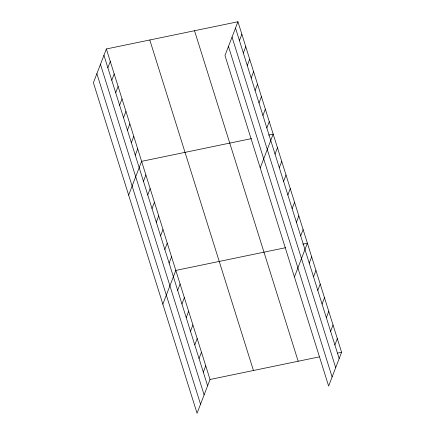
<?xml version="1.0" encoding="UTF-8"?>
<svg xmlns="http://www.w3.org/2000/svg" width="435" height="435" viewBox="0 0 435 435"><rect width="100%" height="100%" fill="white"/><g stroke="black" fill="none" stroke-linecap="round" stroke-linejoin="round"><path stroke-width="0.65" d="M106.368 48.965L93.405 82.732L197.06 413.25L210.023 379.483L106.368 48.965L237.94 21.75L341.595 352.268L328.632 386.035L224.977 55.517L237.94 21.75M107.858 67.773L110.283 61.449M111.773 80.257L114.198 73.939M115.688 92.742L118.113 86.424M119.603 105.227L122.028 98.908M123.518 117.716L125.949 111.398M127.439 130.201L129.864 123.883M131.354 142.685L133.779 136.367M135.269 155.175L137.694 148.852M128.646 195.108L141.609 161.341L251.474 138.618M143.458 181.292L145.883 174.973M147.737 194.929L150.162 188.605M152.011 208.561L154.436 202.242M156.285 222.193L158.715 215.874M160.564 235.83L162.989 229.511M239.429 40.558L241.855 34.234M164.838 249.462L167.263 243.143M243.344 53.043L245.775 46.724M169.112 263.093L171.542 256.775M247.265 65.527L249.69 59.209M162.853 304.179L175.816 270.412L285.681 247.684M251.18 78.012L253.605 71.693M177.665 290.362L180.09 284.044M255.095 90.502L257.52 84.183M259.01 102.986L261.435 96.668M181.939 304L184.369 297.676M262.925 115.471L265.35 109.152M186.218 317.632L188.643 311.313M266.84 127.961L269.27 121.637M190.492 331.263L192.917 324.945M260.222 167.894L273.185 134.127L268.58 135.078M194.771 344.901L197.196 338.577M275.034 154.077L277.459 147.759M199.045 358.532L201.47 352.214M279.308 167.714L281.733 161.39M203.319 372.164L205.744 365.846M283.587 181.346L286.012 175.028M287.861 194.978L290.286 188.659M292.135 208.615L294.56 202.297M296.414 222.247L298.84 215.929M300.688 235.879L303.113 229.56M294.424 276.964L307.387 243.198L302.787 244.149M309.241 263.148L311.667 256.829M313.515 276.785L315.94 270.461M317.789 290.417L320.22 284.099M322.069 304.049L324.494 297.73M326.342 317.686L328.768 311.362M330.616 331.318L333.047 324.999M334.896 344.95L337.321 338.631M210.023 379.483L319.23 356.89M337.647 353.084L341.595 352.268M235.514 28.068L339.169 358.587M232.04 37.127L335.695 367.646M228.457 46.463L332.112 376.976M194.521 30.733L298.176 361.246M149.787 39.982L253.442 370.5M103.943 55.283L207.598 385.801M100.463 64.342L204.118 394.86M96.88 73.678L200.535 404.191"/></g></svg>
